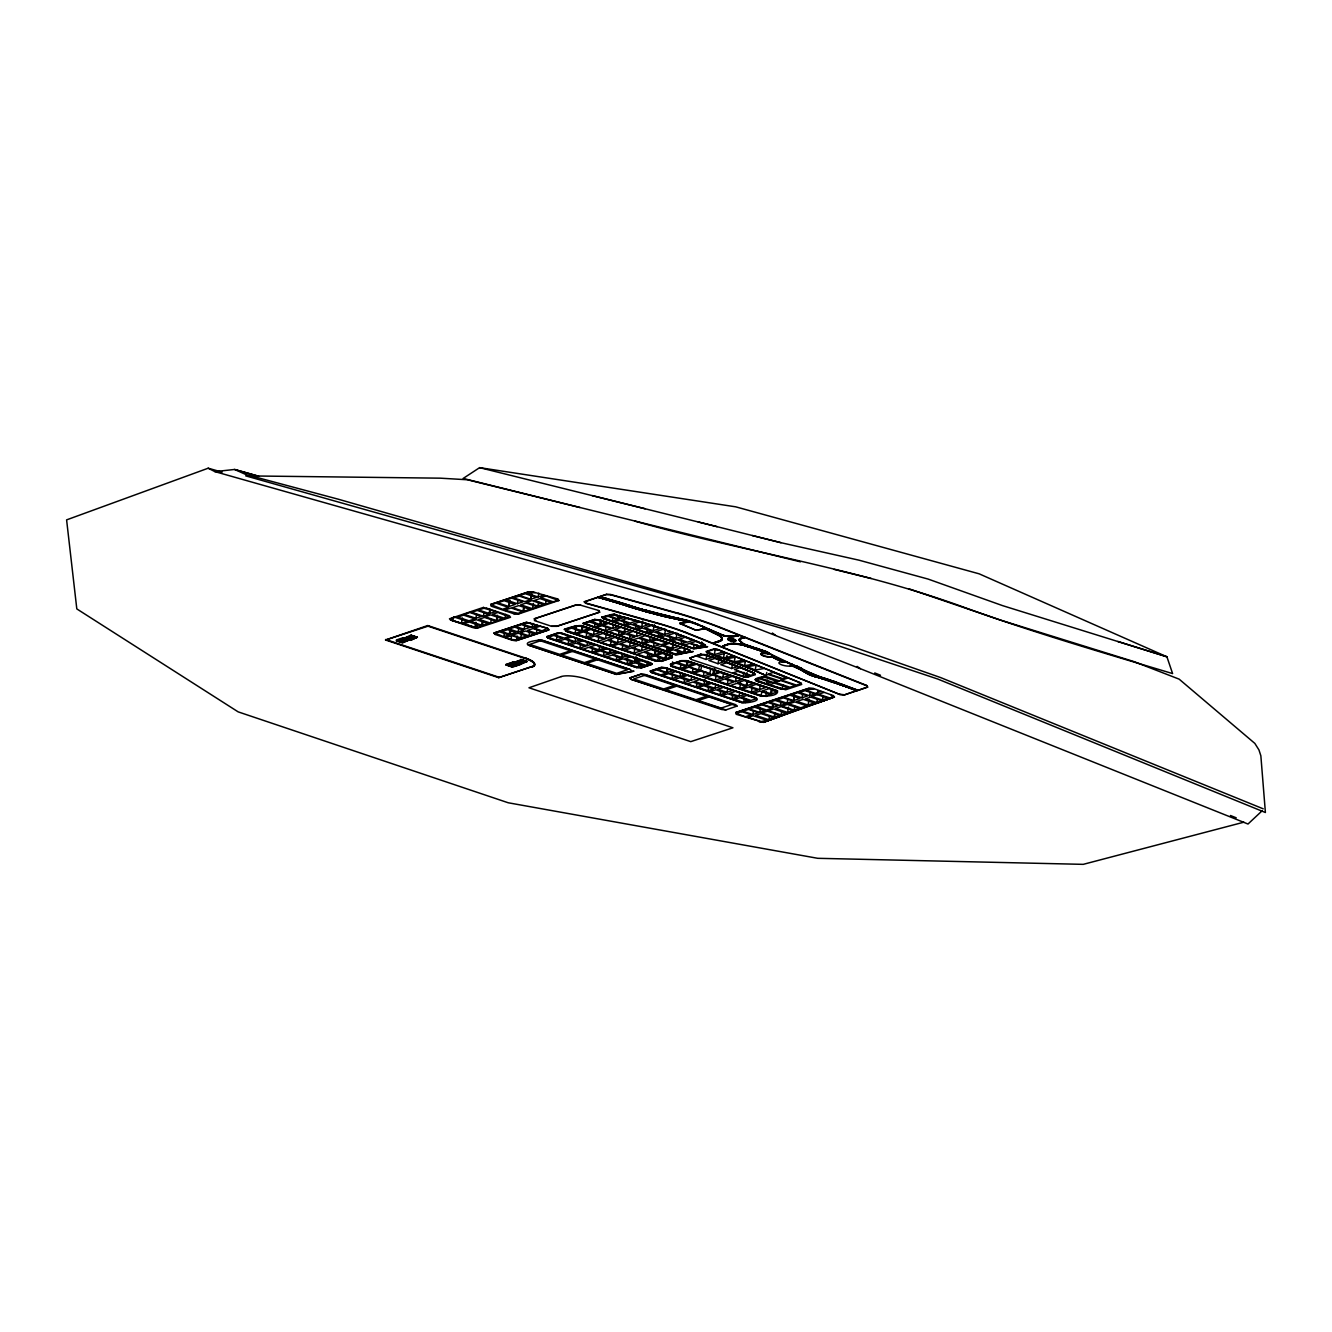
<?xml version="1.0" encoding="UTF-8"?>
<svg xmlns="http://www.w3.org/2000/svg" width="1332" height="1332" viewBox="0 0 1332 1332"><rect width="100%" height="100%" fill="white"/><g stroke="black" fill="none" stroke-linecap="round" stroke-linejoin="round"><path stroke-width="1.5" d="M742.906 643.889L739.343 640.259L739.909 638.528M721.827 639.943L722.111 638.278M721.428 637.029L715.567 633.433A240.226 65.002 11 0 1 711.604 631.584L705.128 628.554L720.629 636.33L722.044 639.46A20.879 5.644 11 0 1 721.445 640.376L721.211 640.559M835.464 683.016C820.296 679.054 803.662 670.729 791.341 665.717L790.109 666.167M532.3 666.982A19.098 5.162 11 0 0 524.958 658.474L525.058 657.941A19.098 5.162 11 0 1 532.4 666.45L498.634 677.672L385.547 640.009L427.722 625.524L526.307 658.374M413.27 635.814L397.053 641.125L396.403 639.959L403.163 637.712L410.456 640.342L417.382 637.196L401.715 642.69M397.053 641.125L403.979 637.995L403.812 638.894L403.163 637.712M397.602 641.308L414.652 636.28L406.893 639.144L407.059 638.244L407.709 639.427M398.967 641.774L406.726 638.894M400.349 642.224L416.017 636.729L409.074 639.876L408.425 638.694M401.165 642.507L400.516 641.325M402.53 642.956L409.473 639.81M404.145 638.228L411.072 635.081L411.721 636.263L411.072 635.081M404.528 638.178L405.178 639.343L405.361 638.444M404.961 638.511L411.904 635.364M405.511 638.694L405.694 637.795L406.343 638.96M405.727 639.527L405.91 638.627M410.456 640.342L417.382 637.196M413.653 636.912L413.819 635.997M408.258 639.61L415.201 636.463M409.623 640.059L416.566 636.912M385.547 640.009L428.854 625.907M477.655 628.038L473.376 627.772L450.732 620.063L477.655 628.038L510.539 617.265L509.323 615.7L486.646 608.158M452.83 620.462L451.215 618.614L455.128 617.315L467.282 621.361L461.405 623.309L452.83 620.462L453.513 616.949M461.405 623.309L462.437 618.048M475.874 618.248L481.468 616.4L469.78 612.504L464.185 614.352L475.874 618.248L476.656 614.235M482.051 622.543L481.368 626.057L476.573 627.638L474.908 627.489L475.94 622.227M476.573 627.638L477.256 624.142M483.499 607.509L486.613 608.308M489.993 609.09L488.977 614.352L477.289 610.456L471.695 612.32L483.366 616.2L484.049 612.687M482.417 625.441L488.012 623.576L476.34 619.696L470.745 621.545L482.417 625.441L483.2 621.428M558.807 600.499L558.108 599.067L533.616 592.091L528.438 591.991L491.058 604.245L491.142 606.177L513.836 613.736L519.197 613.786L558.807 600.499L545.904 595.953L540.742 597.668L553.163 601.798L558.291 600.099M489.477 613.586L495.754 611.505L483.899 608.258L478.688 609.989L489.477 613.586L490.159 610.073M497.385 615.284L496.22 621.311L484.532 617.415L478.937 619.263L490.626 623.16L491.391 619.147M496.786 620.679L502.397 618.814L490.709 614.918L485.114 616.783L496.786 620.679L497.569 616.666M495.204 634.432L493.972 633.016L526.456 622.244L547.702 628.321L548.917 629.886L516.416 640.659L512.171 640.242L495.204 634.432L493.972 633.016L526.423 622.394L547.702 628.321M504.995 618.398L509.307 616.966L497.952 612.47L492.574 614.268L504.995 618.398L505.76 614.385M508.408 607.325L496.003 603.18L491.208 604.778L502.547 609.257L508.408 607.325L509.19 603.313M508.891 606.526L515.251 604.412L504.062 600.682L497.702 602.797L508.891 606.526L510.023 600.715M509.806 630.952L509.04 634.964L499.467 631.784L495.238 633.183L503.746 636.713L504.512 632.717M498.634 677.672L533.083 666.2M510.156 634.382L515.934 632.45L507.592 629.686L501.814 631.601L510.156 634.382L510.905 630.519M517.299 603.729L522.893 601.881L511.721 598.151L506.11 599.999L517.299 603.729L518.081 599.716M520.562 638.577L516.483 639.926L510.955 639.393L511.704 635.514L520.562 638.577L521.694 632.767M506.177 664.185L513.769 662.204L513.586 663.12L506.01 665.084L512.937 661.937L520.229 664.551L527.172 661.405L510.123 666.45M506.826 665.351L507.009 664.452M512.171 640.242L516.45 640.509L548.917 629.886M507.375 665.534L523.593 660.222L524.242 661.405L523.593 660.222M508.208 665.817L508.374 664.901M525.79 660.955L508.741 666L516.516 663.12L516.333 664.019L515.684 662.853M509.573 666.266L509.74 665.367M516.483 639.926L517.232 636.063M517.998 631.951L523.526 630.119L514.685 627.172L509.157 629.004L517.998 631.951L518.764 628.088M511.488 666.899L519.08 664.934L519.58 663.386L520.229 664.551M512.937 661.937L513.586 663.12M522.777 611.871L511.105 607.975L504.495 610.173L518.131 613.419L522.777 611.871L523.459 608.358M523.609 611.421L529.97 609.323L518.781 605.594L512.42 607.692L523.609 611.421L524.392 607.409M513.919 662.454L521.678 659.59M514.318 662.387L514.968 663.569M515.284 662.92L523.06 660.039L516.117 663.186L516.283 662.287M516.666 663.369L524.425 660.505M517.049 663.303L516.883 664.202L518.215 662.92L518.864 664.102M517.482 663.636L517.665 662.737M524.075 629.337L529.87 627.422L521.511 624.641L515.734 626.556L524.075 629.337L524.858 625.324M530.452 599.8L519.264 596.07L513.669 597.918L524.858 601.648L530.452 599.8L531.485 594.538M530.769 599.267L536.363 597.402L525.174 593.689L519.58 595.537L530.769 599.267L531.784 594.005M518.248 664.668L518.431 663.769M520.862 659.307L521.511 660.489M523.06 660.039L522.227 659.773L522.877 660.938M538.428 603.413L537.745 606.909L526.057 603.03L520.729 604.795L532.417 608.674L533.433 603.413M528.904 635.814L534.415 633.982L525.574 631.035L520.063 632.867L528.904 635.814L529.587 632.3M528.338 645.138L616.4 674.292C640.842 669.596 638.861 670.545 616.366 674.442L528.338 645.138C522.877 641.658 540.143 639.626 542.457 640.309L630.469 669.63L631.684 671.195M527.539 622.643L522.827 624.208L532.134 627.305L532.883 623.443M535.198 592.657L526.373 593.106L538.061 597.002L538.811 593.14M534.448 618.697L535.68 620.113L534.448 618.697L575.74 604.994L580.852 605.261L598.934 610.572L599.583 612.171L556.893 626.34L551.531 626.29L534.532 620.629L534.415 618.847L575.707 605.144L580.852 605.261M519.413 664.285L526.34 661.138M538.311 606.276L543.639 604.512L531.951 600.615L526.623 602.397L538.311 606.276L539.06 602.414M536.346 633.333L541.858 631.501L533.016 628.571L527.505 630.386L536.346 633.333L537.096 629.47M538.178 640.043L542.424 640.459L630.469 669.63M545.487 604.162L551.082 602.314L539.91 598.584L534.298 600.449L545.487 604.162L546.17 600.665M546.869 636.696L557.975 632.867L562.221 633.283L650.948 662.837L652.197 664.252L562.187 633.433L557.942 633.016L546.869 636.696L548.101 638.111L636.846 667.648L641.108 667.915L652.197 664.252L641.108 667.915M548.101 638.111L546.886 636.546M556.26 640.242L562.237 638.261L553.762 635.447L548.368 637.229L556.26 640.242L557.026 636.23M576.59 625.607C549.95 634.914 572.843 624.741 581.618 625.624L672.21 655.794L672.327 657.575L661.221 661.388L672.327 657.575L672.21 655.794M565.634 631.068L656.226 661.221L565.634 631.068L565.168 629.253M568.015 644.022L573.742 642.124L564.868 639.16L559.14 641.058L568.015 644.022L568.797 640.009M582.017 627.322L581.235 631.335L571.628 628.121L565.734 630.086L575.024 633.383L576.19 627.372M575.058 641.674L580.785 639.776L571.894 636.829L566.183 638.727L575.058 641.674L575.84 637.678M659.939 624.075L585.764 603.313L584.382 601.681L606.609 594.305L611.072 594.621L678.254 613.269M585.764 603.313L584.382 601.681M581.618 625.624L672.177 655.943M583.033 623.476L594.888 619.397L583.033 623.476L675.607 654.795C698.101 650.898 700.083 649.949 675.624 654.645L583.05 623.326M582.067 630.885L588.544 628.737L579.104 625.807L572.96 627.838L582.067 630.885L582.75 627.372M579.803 648.085L585.264 646.286L575.89 643.156L570.429 644.971L579.803 648.085L580.569 644.222M586.013 637.129L592.49 634.981L583.366 631.951L576.889 634.099L586.013 637.129L587.179 631.118M586.846 645.754L592.307 643.955L582.933 640.825L577.472 642.64L586.846 645.754L587.628 641.741M687.945 621.844L649.5 612.62L598.085 597.136M600.699 619.48L599.583 625.291L589.243 621.844L585.081 623.226L594.338 627.022L595.104 623.16M593.439 634.665L599.916 632.517L590.809 629.487L584.332 631.634L593.439 634.665L594.455 629.403M591.841 652.197L597.568 650.299L588.694 647.335L582.966 649.233L591.841 652.197L592.607 648.334M599.583 612.171L598.218 610.672L599.583 612.171L556.926 626.19L551.531 626.29M594.105 619.796L599.134 619.813L689.71 649.983L690.925 651.548M601.898 617.216C615.684 612.703 622.46 613.136 601.898 617.216L603.13 618.631L693.722 648.784C712.92 646.037 711.638 645.937 693.756 648.634L603.163 618.481L601.931 617.066M600.699 624.691L606.426 622.793L596.986 619.88L591.591 621.661L600.699 624.691L601.481 620.695M584.315 601.981L606.609 594.305M598.035 641.275L604.245 639.227L594.621 636.013L588.428 638.078L598.035 641.275L598.817 637.262M598.884 649.866L604.611 647.968L595.737 645.004L590.009 646.902L598.884 649.866L599.666 645.853M606.56 594.605L611.072 594.621M605.394 630.702L611.122 628.804L602.014 625.774L596.286 627.672L605.394 630.702L606.077 627.189M605.444 638.661L611.921 636.513L602.813 633.483L596.336 635.63L605.444 638.661L606.609 632.65M609.856 649.883L609.074 653.879L600.199 650.932L594.472 652.83L603.346 655.777L604.129 651.781M618.181 615.55L617.432 619.413L607.908 616.25L603.396 617.748L612.32 621.112L613.086 617.249M612.803 628.404L618.248 626.589L608.641 623.393L603.18 625.207L612.803 628.404L613.569 624.392M610.306 645.454L616.783 643.306L607.658 640.276L601.182 642.424L610.306 645.454L611.471 639.443M610.389 653.446L616.117 651.548L607.242 648.601L601.515 650.499L610.389 653.446L611.172 649.433M612.221 614.818L608.824 615.95L618.747 619.247L619.53 615.234M624.908 627.888L623.875 633.15L614.268 629.953L608.824 631.751L618.431 634.964L619.114 631.451M617.449 642.657L623.925 640.509L614.818 637.479L608.341 639.626L617.449 642.657L618.481 637.395M622.294 654.645L621.611 658.158L612.237 655.028L606.776 656.842L616.15 659.956L616.833 656.46M623.792 624.924L628.371 623.409L619.313 620.396L614.735 621.911L623.792 624.924L624.542 621.062M621.062 627.439L615.334 629.337L624.442 632.367L625.191 628.504M622.044 649.283L628.254 647.219L618.647 644.022L612.437 646.087L622.044 649.283L622.827 645.271M622.177 657.525L627.638 655.71L618.264 652.597L612.803 654.395L622.177 657.525L622.943 653.662M629.42 638.844L634.881 637.046L625.274 633.849L619.813 635.647L629.42 638.844L630.202 634.848M629.47 646.669L635.947 644.522L626.823 641.475L620.346 643.622L629.47 646.669L630.635 640.642M626.922 663.786L632.367 661.971L622.993 658.857L617.548 660.655L626.922 663.786L627.705 659.773M635.247 628.754L639.843 627.222L630.769 624.208L626.19 625.724L635.247 628.754L636.013 624.875M633.066 631.435L627.339 633.333L636.446 636.363L637.229 632.35M634.049 653.13L640.525 650.982L631.418 647.951L624.941 650.099L634.049 653.13L635.064 647.868M629.82 677.921L640.925 674.109L645.171 674.525L735.747 704.695L736.996 706.093L645.138 674.675L640.892 674.258L629.82 677.921L631.052 679.337L721.644 709.506L725.89 709.923L736.996 706.093M631.052 679.337L725.89 709.923M634.631 661.671L640.076 659.856L630.702 656.743L625.241 658.541L634.631 661.671L635.381 657.808M641.674 626.889L648.418 624.658L639.377 621.944L633.116 624.025L641.674 626.889L642.857 620.879M634.848 662.703L644.688 665.983L638.378 667.365L629.603 664.452L634.848 662.703L636.013 656.693M636.646 662.104L641.874 660.372L650.915 664.085L646.753 665.467L636.646 662.104L637.429 658.091M636.846 667.648L548.135 637.945M641.691 643.04L647.419 641.125L638.311 638.095L632.583 639.993L641.691 643.04L642.474 639.027M638.378 667.365L639.16 663.353M641.475 650.665L647.951 648.518L638.844 645.487L632.367 647.635L641.475 650.665L642.607 644.871M640.043 667.532L640.825 663.519M646.719 632.567L651.298 631.052L642.24 628.021L637.662 629.553L646.719 632.567L647.502 628.554M649.483 640.625L654.944 638.811L645.337 635.614L639.876 637.429L649.483 640.625L650.266 636.613M647.086 657.375L653.279 655.327L643.672 652.131L637.479 654.178L647.086 657.375L647.835 653.513M653.146 630.702L660.139 628.388L651.415 625.574L644.571 627.855L653.146 630.702L654.312 624.691M646.753 665.467L647.535 661.471M665.6 655.294L664.818 659.307L659.423 661.105L648.751 657.941L649.533 653.929M653.429 646.703L659.157 644.805L650.049 641.758L644.322 643.656L653.429 646.703L654.112 643.19M650.299 671.145L661.388 667.315L665.634 667.732L756.226 697.901C761.688 701.365 744.422 703.413 742.124 702.713L651.531 672.543L650.299 671.145L661.371 667.465L665.617 667.881L756.226 697.901M654.528 654.911L660.722 652.863L651.115 649.65L644.921 651.714L654.528 654.911L655.277 651.048M658.175 636.38L662.753 634.865L653.696 631.851L649.117 633.366L658.175 636.38L658.924 632.517M651.531 672.543L650.316 670.978M648.751 657.941L654.745 655.96L655.91 649.949M657.758 660.938L658.541 656.926M659.423 661.105L660.189 657.092M664.601 634.515L671.478 632.25L663.036 629.337L656.043 631.668L664.601 634.515L665.634 629.253M673.093 643.14L671.911 649.15L662.304 645.953L656.859 647.752L666.466 650.948L667.249 646.952M665.867 658.691L671.761 656.743L662.47 653.429L656.26 655.494L665.867 658.691L666.649 654.678M669.646 640.209L674.225 638.677L665.168 635.664L660.572 637.179L669.646 640.209L670.329 636.696M684.198 649.267L683.449 653.13L677.139 654.512L668.131 651.514L668.897 647.652M651.897 671.861L660.922 674.874L666.383 673.06L667.399 667.798M663.503 667.782L658.108 669.58L667.215 672.61L667.998 668.614M669.097 643.423L663.369 645.321L672.477 648.368L673.226 644.505M670.446 664.318L681.501 660.789L686.862 660.822L777.488 690.842L686.896 660.672L681.518 660.639L670.446 664.318L670.912 666.117L761.488 696.286C765.634 696.17 778.954 696.153 777.488 690.842M676.073 638.344L682.4 636.23L674.275 633.233L667.498 635.481L676.073 638.344L677.089 633.083M670.912 666.117L761.521 696.137L766.516 696.303M706.426 629.487L705.111 628.704L695.987 630.252L679.703 623.493L688.827 621.811L670.828 617.898A63.586 17.216 11 0 1 665.284 616.683L651.065 613.053A232.151 62.82 11 0 1 640.476 610.106L625.441 605.477M687.345 660.722L686.23 666.533L680.236 668.514L671.844 665.717L672.593 661.854M671.911 678.621L677.638 676.723L668.514 673.676L662.803 675.59L671.911 678.621L672.66 674.758M677.139 654.512L677.888 650.649M678.804 654.678L679.553 650.799M681.102 644.022L685.68 642.507L676.623 639.477L672.044 641.008L681.102 644.022L681.884 640.009M680.236 668.514L680.985 664.651M679.969 676.539L685.431 674.725L675.823 671.528L670.362 673.343L679.969 676.539L680.752 672.527M681.768 647.635L675.64 649.666L684.765 652.697L685.514 648.834M689.71 649.983L599.1 619.963M683.932 682.767L689.393 680.952L679.77 677.755L674.325 679.57L683.932 682.767L684.681 678.904M687.079 665.75L693.822 663.519L682.25 660.972L677.472 662.553L687.079 665.75L687.861 661.754M689.859 658.008L700.965 654.195L689.859 658.008L691.092 659.423L743.406 676.839L747.652 677.255L755.144 674.641L754.345 673.126L755.144 674.641M691.092 659.423L689.893 657.858M701.714 641.891L700.682 647.152L693.489 648.234L694.172 644.738M696.503 648.534L697.185 645.021M690.958 680.286L696.686 678.388L687.578 675.341L681.851 677.239L690.958 680.286L691.741 676.273M699.65 664.585L698.517 670.396L688.91 667.182L682.7 669.247L692.307 672.444L693.073 668.581M702.014 646.969L704.295 646.22L703.379 644.438L695.937 641.291L690.426 643.123L702.014 646.969L702.763 643.106M696.203 686.946L701.931 685.048L692.807 682.017L687.079 683.915L696.203 686.946L696.952 683.083M710.905 668.248L709.773 674.042L703.296 676.19L694.188 673.159L700.665 671.012L701.781 665.201M700.948 670.995L705.843 672.194L688.744 666.783L696.336 664.252L719.28 671.894L711.638 674.575L705.877 672.027M714.718 657.991L705.211 654.611L700.932 654.345M706.043 659.473L712.037 657.475L703.08 654.661L697.618 656.476L706.043 659.473L706.793 655.594M736.43 663.336L707.242 652.93L708.607 653.529M703.296 676.19L704.045 672.327M703.995 684.531L709.44 682.733L699.833 679.536L694.388 681.335L703.995 684.531L705.011 679.27M712.82 643.223L721.511 640.076M713.752 648.95L717.682 649.583L800.782 682.966L717.698 649.433L713.752 648.95L705.977 651.514L707.209 653.08M718.547 650.116L713.669 649.5L707.142 651.664L714.268 654.695L715.384 648.9M707.941 690.775L713.403 688.96L703.795 685.764L698.334 687.562L707.941 690.775L708.707 686.896M712.67 675.008L721.778 678.038L715.301 680.186L706.193 677.155L712.67 675.008L713.802 669.213M713.619 674.691L720.096 672.543L729.203 675.574L722.727 677.722L713.619 674.691L714.784 668.681M717.998 663.702L724.009 661.704L714.884 658.458L708.84 660.456L717.998 663.702L719.13 657.908M715.301 680.186L716.05 676.323M728.105 644.205L725.457 644.938A54.995 14.885 11 0 0 722.593 646.336L721.911 647.069L728.571 644.072M714.968 688.278L720.695 686.38L711.588 683.349L705.86 685.247L714.968 688.278L715.734 684.415M725.774 653.03L717.132 655.677L723.459 657.858L724.491 652.597M743.539 660.156L734.265 661.771L726.29 658.857L726.972 655.361M722.727 677.722L723.509 673.709M719.963 694.771L725.407 692.956L715.8 689.76L710.356 691.574L719.963 694.771L720.645 691.258M727.322 684.182L733.799 682.034L724.675 679.004L718.198 681.152L727.322 684.182L728.071 680.319M726.989 692.274L732.717 690.376L723.592 687.345L717.865 689.243L726.989 692.274L727.672 688.777M731.684 668.547L737.245 666.716L726.773 662.72L720.812 664.701L731.684 668.547L732.7 663.286M709.14 629.303L722.976 635.181A7.776 2.098 11 0 0 728.338 636.296L738.96 635.331A61.106 16.533 11 0 1 738.011 635.764L732.45 636.846M734.265 661.771L735.297 656.51M731.967 698.767L737.428 696.952L727.805 693.756L722.36 695.57L731.967 698.767L732.75 694.755M735.464 681.634L741.674 679.586L732.067 676.39L725.857 678.438L735.464 681.634L736.146 678.138M746.586 645.337L741.624 642.99L739.143 639.377L744.888 637.196L739.16 639.327L739.826 640.908M747.102 681.118L746.07 686.38L736.962 683.333L730.485 685.481L739.593 688.527L740.625 683.266M746.12 661.205L736.979 662.787L744.521 665.7L745.287 661.821M738.994 696.286L744.721 694.388L735.614 691.341L729.886 693.239L738.994 696.286L739.743 692.407M736.113 712.337L737.362 713.752L736.113 712.337L808.707 688.261L813.669 688.577L833.233 695.57L834.465 696.986L763.469 722.36L736.196 714.285L736.097 712.487L808.674 688.411L813.669 688.577M743.173 676.29L733 672.91L737.745 671.328L749.483 675.49L743.173 676.29L743.955 672.294M743.406 676.839L747.652 677.255M746.17 676.589L746.952 672.577M742.124 702.713L651.564 672.394M746.753 685.73L753.229 683.582L744.122 680.535L737.645 682.683L746.753 685.73L747.768 680.469M743.656 702.43L734.648 699.433L739.893 697.685L749.966 701.048L743.656 702.43L744.438 698.418M745.321 702.597L746.103 698.584M756.043 665.184L747.135 666.733L755.211 670.046L756.243 664.785M751.331 692.19L757.808 690.043L748.701 687.012L742.224 689.16L751.331 692.19L752.014 688.677M800.815 682.817L801.731 684.448L785.63 689.776L756.26 681.002C750.982 676.673 771.777 677.505 762.17 673.726M756.26 681.002L781.385 689.36M752.88 714.518L758.408 712.687L748.467 709.423L742.94 711.255L752.88 714.518L753.562 711.005M759.49 689.643L765.684 687.578L756.077 684.382L749.883 686.446L759.49 689.643L760.272 685.63M768.398 653.579L768.331 653.879A5.961 1.615 11 0 0 761.088 653.646A5.961 1.615 11 0 0 764.751 656.343A5.961 1.615 11 0 0 772.16 656.693L783.632 662.154L772.21 656.393A5.961 1.615 11 0 1 764.801 656.043A5.961 1.615 11 0 1 761.138 653.329A5.961 1.615 11 0 1 768.398 653.579C755.577 649.333 741.941 641.391 728.154 644.055M771.062 690.509L770.279 694.521L765.717 696.037L761.105 695.587L761.887 691.574M761.521 696.137L766.866 696.336M779.22 680.885L766 676.49L766.749 672.46M759.756 712.404L765.018 710.672L754.578 707.242L749.333 708.974L759.756 712.404L760.539 708.408M766.483 683.932L770.778 682.5L759.839 678.854L756.609 679.936L766.483 683.932L767.249 680.069M772.21 656.393L773.409 657.592M765.717 696.037L766.483 692.024M771.411 693.939L776.656 692.19L769.163 688.627L762.287 690.908L771.411 693.939L772.177 689.926M774.941 712.62L773.909 717.881L760.938 713.619L755.694 715.351L768.864 719.696L769.546 716.183M772.077 708.141L762.154 704.878L756.626 706.709L766.566 709.989L772.077 708.141L772.86 704.145M772.394 707.625L777.921 705.793L767.981 702.53L762.453 704.362L772.394 707.625L773.176 703.612M774.408 717.082L779.72 715.184L767.515 711.171L761.987 713.003L774.408 717.082L775.157 713.219M782.2 688.91L769.646 684.731L774.458 683.133L788.944 687.961L782.2 688.91L782.966 684.914M780.286 705.61L785.53 703.862L775.107 700.432L769.846 702.18L780.286 705.61L781.035 701.731M781.018 714.884L786.063 713.07L773.609 708.974L768.348 710.722L781.018 714.884L781.767 711.022M794.521 695.088L793.356 701.098L783.416 697.835L777.139 699.916L787.079 703.179L787.861 699.167M787.562 712.37L792.873 710.472L781.201 706.626L775.674 708.457L787.562 712.37L788.577 707.109M793.672 700.565L799.949 698.484L790.009 695.221L783.732 697.302L793.672 700.565L794.688 695.304M794.155 710.172L799.217 708.358L787.279 704.445L782.034 706.176L794.155 710.172L794.904 706.31M801.997 697.802L807.525 695.97L797.585 692.707L792.057 694.538L801.997 697.802L802.746 693.939M809.473 695.754L815.001 693.922L805.077 690.642L799.55 692.473L809.473 695.754L810.256 691.741M808.041 705.061L814.102 702.913L803.213 699.333L796.936 701.415L808.041 705.061L809.057 699.8M817.265 694.671L827.622 698.068L822.31 699.966L811.754 696.503L817.265 694.671L818.048 690.659M816.766 702.58L821.811 700.765L810.688 697.119L805.444 698.85L816.766 702.58L817.515 698.717M822.31 699.966L823.093 695.97M678.371 613.203A194.289 52.581 11 0 1 719.546 627.106L866.649 685.431L867.565 687.212L843.939 695.054L839.993 694.555L685.897 632.4M843.939 695.054L856.892 690.476L823.276 678.721M867.565 687.212L866.649 685.431M722.111 639.16L720.579 640.975L712.503 643.273L721.478 640.226M720.579 640.975L722.111 638.794M534.199 665.534L534.298 663.003M1262.286 810.655L1248.001 824.025L860.372 668.697L749.35 625.291L708.091 611.338L214.885 471.611L208.175 468.215L66.6 519.88L76.806 608.907L238.162 711.871L508.191 802.763L817.731 858.308L1083.232 864.351L1243.822 822.194M635.031 521.162C744.039 551.831 857.042 568.298 963.619 607.159C1032.333 632.167 1102.58 652.613 1172.593 673.576L1166.915 656.793L979.153 573.826L735.697 506.826L479.62 467.649L463.17 478.438L579.953 507.509M739.177 635.098L737.628 635.764M720.279 640.992L719.097 641.641A61.255 16.583 11 0 1 712.453 643.256M763.469 722.36L781.901 715.684M833.416 697.219L831.584 697.851L834.465 696.986M760.955 653.746L767.831 653.396M816.466 703.313L833.749 697.086L764.052 722.027L780.768 716.1M768.864 719.696L773.909 717.881M816.433 703.413L825.857 699.966M736.679 636.246L739.16 635.247L729.137 636.679M740.709 638.378L739.876 638.677L744.272 637.612M483.533 607.359L449.45 618.814L450.699 620.212M396.22 640.858L412.454 635.547M398.418 641.591L414.652 636.28M399.8 642.041L416.017 636.729M538.061 597.002L543.789 595.104M483.366 616.2L488.977 614.352M532.417 608.674L537.745 606.909M490.626 623.16L496.22 621.311M503.746 636.713L509.04 634.964M532.134 627.305L537.429 625.54L529.204 622.81M511.721 635.63L505.677 637.628L510.955 639.393M540.109 626.207L534.082 628.205L542.024 630.852L546.986 628.488M559.04 633.266L554.395 634.798L564.235 638.078L569.48 636.346L560.705 633.433M575.024 633.383L581.235 631.335M594.338 627.022L599.583 625.291M612.32 621.112L617.432 619.413M618.747 619.247L623.759 617.598L613.303 614.885M506.01 665.084L522.227 659.773M508.741 666L524.975 660.689M510.939 666.733L527.172 661.405M512.321 667.182L519.08 664.934M624.442 632.367L630.169 630.469M618.431 634.964L623.875 633.15M636.446 636.363L642.174 634.465M603.346 655.777L609.074 653.879M616.15 659.956L621.611 658.158M672.477 648.368L678.204 646.47M666.466 650.948L671.911 649.15M668.131 651.514L673.376 649.783L683.449 653.13M684.765 652.697L689.26 651.198L687.911 649.666M651.631 671.561L656.776 669.863L666.383 673.06M667.215 672.61L672.943 670.712L664.402 667.881M692.307 672.444L698.517 670.396M755.011 679.586L764.934 676.29M739.593 688.527L746.07 686.38M787.928 677.988L775.024 682.267L789.876 687.212L795.337 685.414L780.485 680.469M756.143 698.734L751.015 700.432L741.408 697.235L746.869 695.421L755.893 698.434M821.195 691.441L815.284 693.406L805.743 690.259L813.885 688.827M787.079 703.179L793.356 701.098M823.992 692.44L818.581 694.222L829.853 697.935L832.783 696.886L831.101 694.971M867.615 686.912L857.841 690.442C828.737 681.551 801.381 669.163 774.009 656.376M726.689 644.788L727.622 644.505M727.655 644.355L726.24 644.938A56.843 15.385 11 0 0 721.911 647.069A57.975 15.684 11 0 1 722.543 646.636A54.995 14.885 11 0 1 725.391 645.237L733.899 643.273M729.503 643.772L740.492 644.338L765.317 652.347A12.87 3.48 11 0 1 767.265 653.08L768.331 653.879L759.723 650.232M714.268 654.695L723.159 651.981M740.675 638.528L741.658 638.111M736.746 636.08L724.308 635.88L700.882 625.657M729.47 643.922L731.634 643.306M742.124 638.128L744.854 637.345M742.64 637.995L743.689 637.745M730.452 643.656L742.074 644.771M723.459 657.858L733.482 656.127M726.29 658.857L736.08 657.159M744.521 665.7L753.462 664.135M755.211 670.046L764.252 668.481M679.703 623.493L688.794 621.961L678.271 619.097M705.128 628.554L695.987 630.252L679.753 623.193M214.885 471.611L234.599 469.463L258.624 476.24L234.599 469.463L245.654 474.442L338.012 499.134L849.167 645.487L940.658 677.588L1263.219 808.824M733.982 636.646L727.322 636.48M513.836 613.736L519.23 613.636M759.223 721.944L764.601 721.994M656.226 661.221L661.238 661.238M733.066 643.389L741.225 644.355L757.159 649.6M731.701 636.679L730.036 636.596M533.616 592.091L528.454 591.841L491.042 604.395L492.307 605.66L491.058 604.245M734.764 643.489L743.739 645.287M594.855 619.547L599.134 619.813M728.238 636.596L729.153 636.529M840.059 694.255L844.005 694.738M728.254 636.446L722.843 635.297M725.507 636.013L726.44 636.18M671.744 616.916L673.592 617.449M670.812 616.733L675.424 617.815M673.409 618.264L675.291 618.647L673.376 618.414M671.278 616.982L650.848 611.804M675.024 617.732L689.46 621.278A28.039 7.592 11 0 1 694.155 622.926L699.483 625.191M676.256 618.847L677.205 619.047M676.223 618.997L677.172 619.197M668.947 616.35L669.846 616.699M676.406 617.865L677.305 618.198M671.561 617.898L669.68 617.499A87.862 23.776 11 0 1 656.027 614.202M671.528 618.048L669.646 617.648M667.998 616.15L667.066 615.95A52.98 14.336 11 0 1 659.74 614.368M667.981 616.3L667.032 616.1A52.98 14.336 11 0 1 659.773 614.218M678.221 619.413L681.801 620.196M678.254 618.248L679.154 618.597A33.516 9.074 11 0 1 693.922 622.777L696.07 623.692M800.449 561.838L467.465 479.77L440.309 478.171L245.737 475.874L687.195 600.549L818.081 638.994L937.845 679.07L1265.4 812.52L1260.855 755.777L1258.94 749.899L1254.844 743.406L1179.153 679.154L1133.898 661.571L1000.349 620.046L908.657 588.711M834.198 569.397L871.195 578.471M682.7 620.396L670.895 617.598A63.586 17.216 11 0 1 665.351 616.383L651.115 612.753A239.46 64.802 11 0 1 642.307 610.306L638.761 609.29M818.048 677.339L819.813 677.772A22.727 6.144 11 0 1 822.427 678.471L829.187 680.802M682.733 620.246L684.482 620.845M817.115 677.106L823.342 678.904M479.62 467.649L717.099 526.656M592.257 495.604L645.138 508.757M752.297 535.531L780.985 542.69M660.406 614.235L687.828 620.479L702.713 626.506M698.135 521.928L780.935 542.69L858.824 560.139L928.088 579.07L1002.513 605.61L1166.915 656.793L1117.814 641.475M812.72 675.857L819.779 677.921A22.727 6.144 11 0 1 822.393 678.621M615.317 615.051L614.435 614.818L630.036 618.93M683.632 620.462L684.498 620.695A22.627 6.127 11 0 1 687.112 621.428L688.777 622.111A26.007 7.043 11 0 0 687.079 621.578M615.351 614.901L618.847 615.95M616.233 615.118L617.998 615.567M816.216 676.889L817.082 677.255M618.88 615.8L619.73 616.183M619.746 616.033L623.21 617.099M818.73 676.589L819.646 676.839M818.697 676.739L819.63 676.989M620.595 616.4L622.327 616.866M598.068 597.285L615.75 602.047A90.027 24.359 11 0 1 620.629 603.579L637.012 608.774M598.035 597.435L599.85 597.918M658.874 613.985L657.975 613.752A113.137 30.619 11 0 1 654.478 612.803M658.841 614.135L657.958 613.902A113.137 30.619 11 0 1 654.445 612.953M599.15 597.735L600.732 598.151M658.557 613.752L646.403 610.372M654.245 613.752L655.128 613.985M654.228 613.902L655.094 614.135M623.243 616.949L640.059 621.778M819.896 676.739L834.648 681.867L832.933 681.251M819.829 677.039L833.099 681.301M600.765 598.001L602.53 598.468L600.232 598.018M724.541 635.947L721.295 634.931M624.125 617.182L625.857 617.648M816.899 676.107L817.798 676.356L812.004 674.508M816.2 677.039L813.569 676.123M601.997 598.484L615.7 602.347A90.027 24.359 11 0 1 620.579 603.879L623.826 604.944M604.312 598.95L603.413 598.717L604.278 599.1M650.665 612.787L651.531 613.186M648.917 612.304L650.632 612.936M627.538 618.098L630.868 619.164M605.194 599.2L606.043 599.583M648.884 612.454L644.555 611.105M825.723 678.737L824.891 678.471A26.873 7.276 11 0 0 822.294 677.705C799.5 669.363 778.454 656.559 755.81 647.901M822.294 677.705L811.571 674.492L800.732 667.965M611.022 594.921L681.534 614.552A189.527 51.282 11 0 1 719.38 627.422M648.018 612.221L642.79 610.605M606.959 599.683L607.808 600.083M652.697 612.32L653.562 612.72M631.718 619.247L635.014 620.329M585.814 603.013L659.989 623.776A123.543 33.433 11 0 1 685.863 632.417M632.534 619.63L634.182 620.096M208.175 468.215L222.161 472.144M649.117 611.305L651.398 612.104M608.724 600.166L609.606 600.582A103.896 28.122 11 0 1 622.41 604.462A103.896 28.122 11 0 0 609.64 600.432M649.084 611.455L649.949 611.704M815.301 676.789L803.179 670.995M601.698 597.036L599.866 596.836C633.033 609.107 668.448 613.969 701.498 626.107M601.248 597.069L599.866 596.836L603.862 597.818M649.75 611.654L646.353 610.672A239.294 64.752 11 0 1 630.752 606.043L629.154 605.544M642.773 610.755L640.109 610.006M635.048 620.179L650.815 625.024M826.739 679.969L811.288 675.524L791.491 664.835A6.46 1.748 11 0 1 786.479 665.983A6.46 1.748 11 0 1 779.037 663.303A6.46 1.748 11 0 1 783.666 662.004L782.85 661.721M600.765 597.086L603.846 597.968M635.863 620.412L639.21 621.378M603.446 597.535L606.942 598.534M603.396 597.835L608.674 599.034M605.144 598.334L606.876 598.834M645.587 610.306L646.486 610.555L644.755 610.056M640.143 609.84L641.025 610.106M606.493 598.717L608.607 599.333M608.208 599.067L612.52 600.316M608.191 599.217L610.772 599.966M639.626 608.574L643.889 609.973M642.191 609.473L643.04 609.723M638.378 609.34L639.227 609.74M815.983 676.023L813.502 675.241M610.339 599.833L612.487 600.466M640.093 621.628L643.539 622.81L640.958 621.894M612.171 600.049L617.249 601.565A257.409 69.664 11 0 1 624.092 603.646L629.287 605.427M612.104 600.349L614.185 600.965M640.476 608.974L638.761 608.308M636.629 608.824L637.512 609.074L636.613 608.974M613.769 600.849L615.884 601.315M638.744 608.458L635.264 607.259M637.862 608.208L631.768 606.193M635.764 608.574L634.914 608.308A104.679 28.322 11 0 1 627.322 605.943L626.523 605.677M635.747 608.724L634.881 608.458A104.679 28.322 11 0 1 627.289 606.093L626.506 605.827M616.716 601.565L620.029 602.713M618.381 602.064L620.879 602.98M645.287 623.176L649.966 624.758M646.153 623.426L665.351 629.72M620.895 602.83L623.359 603.729M633.483 606.876L630.918 605.927M621.728 603.08L624.175 603.995M755.86 648.234L744.238 644.338M754.595 648.801L757.175 649.45M625.89 604.362L626.773 604.645M629.203 605.244L630.819 605.744M626.739 604.795L624.025 603.945A257.409 69.664 11 0 0 617.199 601.864M749.933 646.253L750.798 646.519M757.625 648.617L759.323 649.317L744.122 644.122L740.276 641.108M750.782 646.669L749.1 645.987M756.326 649.35L758.84 650.116M651.281 624.991L655.461 626.473M625.724 604.462L629.253 605.577M753.729 648.384L752.014 647.835L753.696 648.534M758.025 649.716L758.874 649.966M652.114 625.257L656.326 626.589M824.125 678.97L834.748 682.767M758.075 649.883L767.815 653.546M759.357 649.167L768.148 652.663L776.589 658.058M824.908 678.321L826.556 679.02M749.533 647.219L747.801 646.653A76.407 20.679 11 0 1 745.337 645.837M748.701 646.786L747.868 646.519A76.407 20.679 11 0 1 745.371 645.687M657.991 627.122L684.998 636.779M742.94 644.871L744.555 645.57M659.64 627.672L666.167 630.003M722.81 635.447L721.211 634.748M761.854 649.966L762.687 650.399M708.641 653.379L710.089 654.029M623.276 604.595L625.707 605.561M700.682 647.152L689.51 643.423L684.265 645.171L693.489 648.234M710.855 654.112L715.234 655.76M783.383 679.503L768.264 674.458L765.434 675.407L765.967 676.473M705.194 654.761L709.207 656.11M781.484 680.136L796.336 685.081L800.266 683.766L799.55 682.667M700.665 671.012L709.773 674.042M654.745 655.96L664.818 659.307M686.23 666.533L675.89 663.086L670.962 664.718L671.844 665.717M770.279 694.521L759.956 691.075L753.745 693.139L761.105 695.587M481.368 626.057L469.214 622.011L463.836 623.792L474.908 627.489M427.622 626.057L524.958 658.474M385.647 639.477L498.734 677.139M761.371 650.932L763.02 651.481M711.554 654.512L714.118 655.377M706.027 654.878L708.441 655.677M827.605 680.103L831.534 681.618M716.017 655.86L718.997 657.042M715.267 655.61L718.248 656.776M710.822 656.493L739.826 667.265M827.405 679.137L828.97 679.836A123.327 33.367 11 0 1 831.368 680.685M711.621 656.759L713.985 657.575M668.614 630.669L670.196 631.385M828.254 679.437L828.987 679.686A123.327 33.367 11 0 1 831.401 680.535L832.167 680.985M719.763 657.142L728.105 660.256M719.73 657.292L721.961 658.075M715.517 658.108L718.497 659.323M716.266 658.374L719.247 659.573M830.785 681.201L833.133 682.184M671.028 631.518L673.409 632.35M723.076 658.458L725.008 659.14M721.961 635.164L720.479 634.465M763.502 650.515L765.034 651.231A14.752 3.996 11 0 1 767.099 652.131L778.521 659.124L796.253 666.017M832.417 681.768L833.932 682.467M672.976 632.367L681.984 635.647M720.029 659.69L722.96 660.905M673.776 632.65L678.105 634.198M720.745 660.106L722.21 660.639M782.067 661.604L779.903 660.639M834.798 682.467L836.995 683.566M726.589 659.556L728.138 660.106M837.995 683.599L848.967 687.911M836.396 683.033L840.109 684.698M836.33 683.333L838.544 684.132M811.871 675.74L809.69 674.725M722.993 660.755L725.923 661.821M833.149 681.002L837.778 682.7M842.756 685.331L849.033 687.612M839.526 684.482L842.69 685.63M723.726 661.022L725.191 661.554M833.732 681.385L836.13 682.417M848.617 687.628L856.859 690.625M848.584 687.778L856.826 690.775M729.67 660.672L731.934 661.654M729.653 660.822L731.168 661.371M835.331 681.967L837.728 683M835.297 682.117L836.862 682.683M725.54 661.837L728.154 662.803M785.447 661.954L781.601 660.489M839.327 683.266L857.858 690.292L841.558 684.265M837.678 682.817L842.24 684.665M678.887 634.498L681.218 635.347M726.689 662.104L728.904 663.086M763.835 651.614L765.351 652.197A12.87 3.48 11 0 1 767.232 653.229M732.733 661.788L745.887 667.016M731.967 661.505L733.832 662.354M728.937 662.936L731.135 663.919M791.724 664.085L793.239 664.818M729.686 663.219L732.6 664.468M764.302 650.799L765.067 651.082A14.752 3.996 11 0 1 767.115 651.981M734.981 662.637L739.377 664.452M783.632 662.154L772.16 656.693L773.809 657.841A24.209 6.56 11 0 0 778.471 660.239M682.783 635.78L695.487 640.942M731.901 664.035L735.497 665.584M737.195 663.469L738.677 664.019M801.714 670.179L791.458 664.984L793.739 665.867M526.44 658.424L527.572 658.857M719.38 627.422L866.583 685.73M685.73 636.896L687.129 637.595M739.41 664.302L742.274 665.584M734.798 665.151L736.23 665.867M736.263 665.717L737.678 666.416M736.979 666L754.328 673.276L753.013 672.543M720.446 634.615L716.949 633M741.591 665.151L744.072 666.3M689.26 638.278L694.122 640.209M743.023 665.717L756.376 671.361M689.943 638.694L705.194 645.038L705.977 646.553M739.127 666.832L741.974 668.131M740.575 667.399L743.389 668.697M812.72 674.958L811.321 674.208M745.187 666.566L748.035 667.881M874.741 672.943L880.519 675.257M1230.452 815.5L1236.213 817.815M839.993 694.555L684.365 632.151A121.195 32.8 11 0 0 659.973 624.059M746.636 667.149L749.466 668.464M742.707 668.264L745.487 669.546M744.122 668.831L748.251 670.695M695.387 623.243L696.786 623.992M696.22 641.075L699.7 642.69M750.199 668.597L763.403 674.442M696.936 641.358L701.082 643.273M747.585 670.246L750.965 671.827M810.372 675.174L808.341 674.109M527.705 658.907L531.784 660.905M796.27 665.867L797.652 666.616M754.412 670.362L757.675 671.911M794.471 666.017L795.887 666.633A22.661 6.127 11 0 1 798.318 667.848L804.112 671.778M750.316 671.395L752.314 672.41M780.885 660.189L778.904 659.14M701.115 643.123L704.844 644.904M701.814 643.423L704.545 644.605M751.664 671.977L753.995 673.126M757.059 671.478L758.957 672.477M696.819 623.842L700.848 625.807M795.903 666.799L792.99 665.567A59.174 16.017 11 0 0 791.458 664.984M758.341 672.044L760.239 673.026M797.002 666.167L797.685 666.466A27.606 7.476 11 0 1 800.166 667.665L800.698 668.131M759.623 672.593L763.086 674.292M697.502 624.142L698.834 624.741M716.2 632.85L711.455 630.535M780.186 659.889L777.722 658.524M714.801 633.249L712.87 632.35M719.263 635.514L712.22 632.051M701.015 625.89L702.68 626.656M709.074 629.603L710.739 630.369M702.43 626.207L709.407 629.603M702.38 626.506L709.39 629.753M811.288 674.358L809.456 673.293M716.882 634.032C719.163 633.266 723.209 640.176 721.711 637.029M716.816 634.332L718.081 634.914M707.692 629.919L711.538 631.884A240.226 65.002 11 0 0 715.517 633.732M808.99 674.575L806.06 672.843M795.437 665.684L802.297 669.047M810.639 674.059L808.358 672.677M718.697 635.048L719.846 635.83M767.748 652.297L769.43 653.229M778.271 658.99L776.623 657.908M807.708 673.942L804.628 671.944M769.213 653.263L742.773 643.822L739.127 639.56M808.89 673.143L807.825 672.344M801.281 668.281L802.33 668.897M798.301 667.998L802.663 670.828M719.879 635.68L721.128 636.729L720.379 635.98M776.123 657.592L774.691 656.676M805.044 672.377L802.147 670.479M531.884 660.955L533.266 661.937M857.142 666.4L860.372 668.697M772.36 633.016L775.507 635.281M533.333 661.987L534.265 662.953M557.392 599.167L558.791 600.649M739.809 640.709L739.21 639.826M833.233 695.57L833.715 697.235M721.927 646.919A56.61 15.318 11 0 1 726.256 644.788M669.63 617.682A87.862 23.776 11 0 1 656.01 614.352M766.866 720.229L760.772 721.661L748.035 717.415L753.146 715.717L766.866 720.229M806.543 705.76L800.732 707.808L788.86 703.912L794.871 701.914L806.543 705.76M830.169 698.401L825.107 700.199L830.169 698.418M832.333 697.618L829.42 698.634L832.333 697.618M561.205 676.606L528.971 687.778L690.742 741.641L732.933 727.788L586.879 679.154A19.114 5.178 11 0 0 561.155 676.589M463.636 615.134L457.775 617.082L468.964 620.812L474.825 618.864L463.636 615.134M518.198 633.216L512.404 635.131L520.762 637.911L526.54 635.997L518.198 633.216M540.476 640.792L529.703 644.372L559.69 654.362L570.462 650.782L540.476 640.792M626.956 618.448L621.644 620.212L630.219 623.06L636.28 621.062L626.956 618.448M572.427 651.431L561.654 655.011L584.448 662.603L595.221 659.024L572.427 651.431M656.992 639.726L651.531 641.541L661.155 644.738L666.599 642.923L656.992 639.726M597.469 659.773L586.696 663.353L616.683 673.343L627.455 669.763L597.469 659.773M685.114 637.262L678.97 639.31L687.528 642.157L692.94 640.359L685.114 637.262M644.422 675.424L633.649 678.987L663.636 688.977L674.408 685.397L644.422 675.424M676.723 686.18L665.95 689.743L695.937 699.733L706.709 696.17L676.723 686.18M740.309 667.615L734.481 669.546L750.798 675.324L753.446 674.442L752.513 672.677L740.309 667.615M773.276 672.377L768.581 673.942L782.567 678.604L785.963 677.472L773.276 672.377M763.952 677.022L760.389 678.188L772.96 682.384L776.523 681.201L763.952 677.022M709.04 696.936L698.268 700.515L721.062 708.108L731.817 704.528L709.04 696.936M741.658 711.671L736.463 713.403L745.337 716.749L751.198 714.818L741.658 711.671M719.73 634.332L715.567 632.567L719.779 634.348M728.887 639.976A4.079 1.099 11 0 0 735.68 640.825A4.079 1.099 11 0 0 731.118 638.544A4.079 1.099 11 0 0 728.887 639.976M729.187 640.442A4.079 1.099 11 0 0 735.764 641.008A4.079 1.099 11 0 0 730.552 638.794A4.079 1.099 11 0 0 729.187 640.442"/></g></svg>
